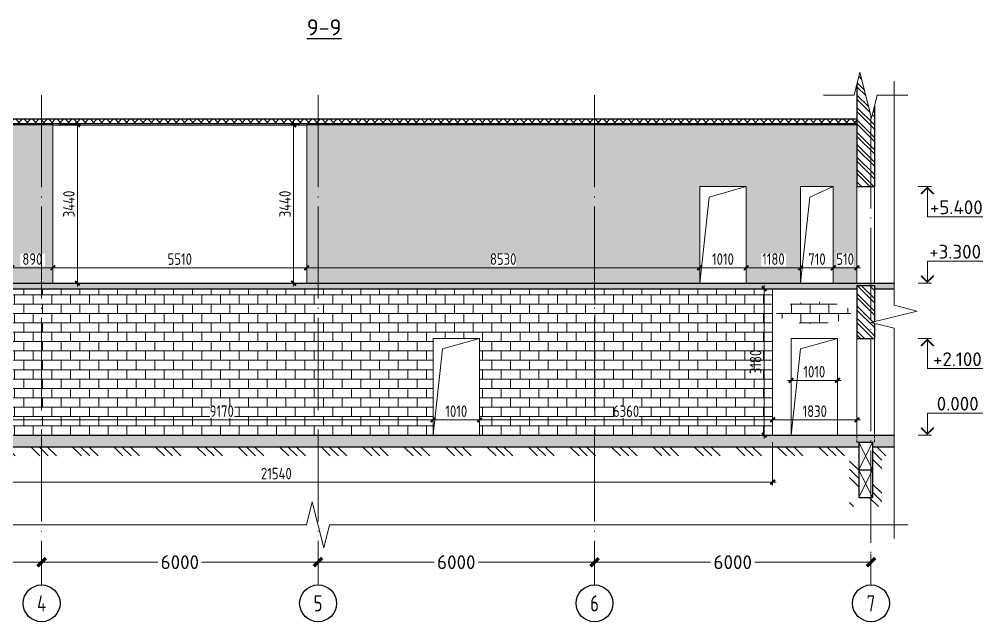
# Model space of a CAD drawing. Extents: x -965262 to 1142518, y -357520 to 71675.
# Drawn here: x 807357 to 828268, y -224213 to -211129 of the extents above; entities that cross this region are included whole.
import ezdxf

# ---------------------------------------------------------------- set-up
doc = ezdxf.new("R2010")
doc.units = 0
doc.header["$LTSCALE"] = 10
doc.linetypes.add('DOTE', pattern=[2.42, 2, -0.2, 0.02, -0.2])
doc.linetypes.add('HIDDEN', pattern=[9.525, 6.35, -3.175])
doc.layers.get('0').update_dxf_attribs({"linetype": 'CONTINUOUS', "lineweight": 30})
doc.layers.get('Defpoints').update_dxf_attribs({"linetype": 'CONTINUOUS'})
doc.layers.add('DOTE', color=7, linetype='DOTE', lineweight=9)
doc.styles.add('GOST 2.304', font='isocpeur.ttf', dxfattribs={"width": 0.75, "height": 250})
doc.styles.get("Standard").update_dxf_attribs({"font": 'isocpeur.ttf', "height": 300})
doc.styles.add('ГОСТ 2м', font='isocpeur.ttf', dxfattribs={"width": 0.8, "height": 250})
doc.dimstyles.get("Standard").update_dxf_attribs({"dimscale": 100, "dimtxt": 300, "dimasz": 1.8, "dimexe": 1.8, "dimexo": 0.625, "dimgap": 0.9, "dimtad": 0, "dimdec": 0, "dimzin": 0, "dimdsep": 46, "dimtxsty": 'Standard', "dimblk": 'ARCHTICK', "dimcen": 0.9, "dimclrd": 256, "dimclre": 256, "dimclrt": 256, "dimadec": 0, "dimazin": 0, "dimtfac": 1, "dimtdec": 0, "dimtofl": 0, "dimtmove": 0, "dimatfit": 3, "dimfxl": 1, "dimtolj": 1, "dimtzin": 0, "dimlwd": 15, "dimlwe": 15, "dimarcsym": 0})
doc.dimstyles.new('ГОСТ 2м', dxfattribs={"dimtxt": 250, "dimasz": 100, "dimexe": 75, "dimexo": 150, "dimgap": 62.5, "dimtad": 1, "dimdec": 0, "dimtxsty": 'ГОСТ 2м', "dimblk": 'ARCHTICK', "dimcen": 150, "dimdle": 75, "dimclrd": 256, "dimclre": 256, "dimclrt": 256, "dimadec": 0, "dimazin": 0, "dimtfac": 1, "dimtdec": 0, "dimtmove": 0, "dimatfit": 3, "dimldrblk": 'OBLIQUE', "dimfxl": 1, "dimlwd": 15, "dimlwe": 15, "dimarcsym": 0})
pattern_1 = [(45, (914731.15, -175437.04), (-179.6051, 179.6051), []), (45, (914910.76, -175437.04), (-179.6051, 179.6051), [317.5, -63.5, 0, -63.5])]
pattern_2 = [(0, (2140650.89, -225851.02), (0, 203.2), []), (90, (2140650.89, -225851.02), (-203.2, 203.2), [203.2, -203.2])]

# ---------------------------------------------------------------- blocks, each defined once
blk = doc.blocks.new('_ArchTick')
at = {"color": 0, "linetype": 'ByBlock', "lineweight": 0, "const_width": 0.4}
blk.add_lwpolyline([(-0.5, -0.5), (0.5, 0.5)], dxfattribs=at)
blk = doc.blocks.new('*D707')
at = {"lineweight": 15, "transparency": 16777216}
for p, q in [((808012, -216526), (813670, -216526)), ((808087, -216711), (808087, -216451)), ((813595, -216711), (813595, -216451))]:
    blk.add_line(p, q, dxfattribs=at)
at = {"layer": 'Defpoints', "color": 0, "lineweight": 15, "transparency": 16777216}
for p in [(813595, -216526), (808087, -216861, 4711), (813595, -216861, 4711)]:
    blk.add_point(p, dxfattribs=at)
at = {"lineweight": 15, "transparency": 16777216, "xscale": 100, "yscale": 100, "zscale": 100, "rotation": 180}
blk.add_blockref('_ArchTick', (808087, -216526), dxfattribs=at)
at = {"lineweight": 15, "transparency": 16777216, "xscale": 100, "yscale": 100, "zscale": 100}
blk.add_blockref('_ArchTick', (813595, -216526), dxfattribs=at)
at = {"lineweight": 15, "transparency": 16777216, "insert": (810841, -216338), "char_height": 250, "attachment_point": 5, "style": 'ГОСТ 2м'}
blk.add_mtext('5510', dxfattribs=at)
blk = doc.blocks.new('_Oblique')
at = {"color": 0, "linetype": 'ByBlock', "lineweight": -2}
blk.add_line((-0.5, -0.5), (0.5, 0.5), dxfattribs=at)
blk = doc.blocks.new('*D708')
at = {"lineweight": 15, "transparency": 16777216}
for p, q in [((822050, -216526), (823210, -216526)), ((822125, -216711), (822125, -216451)), ((823135, -216711), (823135, -216451))]:
    blk.add_line(p, q, dxfattribs=at)
at = {"layer": 'Defpoints', "color": 0, "lineweight": 15, "transparency": 16777216}
for p in [(823135, -216526), (822125, -216861, 4711), (823135, -216861, 4711)]:
    blk.add_point(p, dxfattribs=at)
at = {"lineweight": 15, "transparency": 16777216, "xscale": 100, "yscale": 100, "zscale": 100, "rotation": 180}
blk.add_blockref('_ArchTick', (822125, -216526), dxfattribs=at)
at = {"lineweight": 15, "transparency": 16777216, "xscale": 100, "yscale": 100, "zscale": 100}
blk.add_blockref('_ArchTick', (823135, -216526), dxfattribs=at)
at = {"lineweight": 15, "transparency": 16777216, "insert": (822630, -216338), "char_height": 250, "attachment_point": 5, "style": 'ГОСТ 2м'}
blk.add_mtext('1010', dxfattribs=at)
blk = doc.blocks.new('*D700')
at = {"lineweight": 15, "transparency": 16777216}
for p, q in [((819842, -222858), (819842, -222740)), ((825842, -222858), (825842, -222740)), ((819842, -222920), (822362, -222920)), ((825842, -222920), (823322, -222920))]:
    blk.add_line(p, q, dxfattribs=at)
at = {"layer": 'Defpoints', "color": 0, "lineweight": 15, "transparency": 16777216}
for p in [(819842, -222920, -3260), (819842, -222920), (825842, -222920)]:
    blk.add_point(p, dxfattribs=at)
at = {"lineweight": 15, "transparency": 16777216, "xscale": 180, "yscale": 180, "zscale": 180, "rotation": 180}
blk.add_blockref('_ArchTick', (819842, -222920), dxfattribs=at)
at = {"lineweight": 15, "transparency": 16777216, "xscale": 180, "yscale": 180, "zscale": 180}
blk.add_blockref('_ArchTick', (825842, -222920), dxfattribs=at)
at = {"lineweight": 15, "transparency": 16777216, "insert": (822842, -222920), "char_height": 300, "attachment_point": 5}
blk.add_mtext('\\A1;6000', dxfattribs=at)
blk = doc.blocks.new('*D701')
at = {"lineweight": 15, "transparency": 16777216}
for p, q in [((813842, -222858), (813842, -222740)), ((819842, -222858), (819842, -222740)), ((813842, -222920), (816362, -222920)), ((819842, -222920), (817322, -222920))]:
    blk.add_line(p, q, dxfattribs=at)
at = {"layer": 'Defpoints', "color": 0, "lineweight": 15, "transparency": 16777216}
for p in [(813842, -222920), (813842, -222920), (819842, -222920)]:
    blk.add_point(p, dxfattribs=at)
at = {"lineweight": 15, "transparency": 16777216, "xscale": 180, "yscale": 180, "zscale": 180, "rotation": 180}
blk.add_blockref('_ArchTick', (813842, -222920), dxfattribs=at)
at = {"lineweight": 15, "transparency": 16777216, "xscale": 180, "yscale": 180, "zscale": 180}
blk.add_blockref('_ArchTick', (819842, -222920), dxfattribs=at)
at = {"lineweight": 15, "transparency": 16777216, "insert": (816842, -222920), "char_height": 300, "attachment_point": 5}
blk.add_mtext('\\A1;6000', dxfattribs=at)
blk = doc.blocks.new('*D702')
at = {"lineweight": 15, "transparency": 16777216}
for p, q in [((807842, -222858), (807842, -222740)), ((813842, -222858), (813842, -222740)), ((807842, -222920), (810362, -222920)), ((813842, -222920), (811322, -222920))]:
    blk.add_line(p, q, dxfattribs=at)
at = {"layer": 'Defpoints', "color": 0, "lineweight": 15, "transparency": 16777216}
for p in [(807842, -222920), (807842, -222920), (813842, -222920)]:
    blk.add_point(p, dxfattribs=at)
at = {"lineweight": 15, "transparency": 16777216, "xscale": 180, "yscale": 180, "zscale": 180, "rotation": 180}
blk.add_blockref('_ArchTick', (807842, -222920), dxfattribs=at)
at = {"lineweight": 15, "transparency": 16777216, "xscale": 180, "yscale": 180, "zscale": 180}
blk.add_blockref('_ArchTick', (813842, -222920), dxfattribs=at)
at = {"lineweight": 15, "transparency": 16777216, "insert": (810842, -222920), "char_height": 300, "attachment_point": 5}
blk.add_mtext('\\A1;6000', dxfattribs=at)
blk = doc.blocks.new('*D703')
at = {"lineweight": 15, "transparency": 16777216}
for p, q in [((801842, -222858), (801842, -222740)), ((807842, -222858), (807842, -222740)), ((801842, -222920), (804362, -222920)), ((807842, -222920), (805322, -222920))]:
    blk.add_line(p, q, dxfattribs=at)
at = {"layer": 'Defpoints', "color": 0, "lineweight": 15, "transparency": 16777216}
for p in [(801842, -222920), (801842, -222920), (807842, -222920)]:
    blk.add_point(p, dxfattribs=at)
at = {"lineweight": 15, "transparency": 16777216, "xscale": 180, "yscale": 180, "zscale": 180, "rotation": 180}
blk.add_blockref('_ArchTick', (801842, -222920), dxfattribs=at)
at = {"lineweight": 15, "transparency": 16777216, "xscale": 180, "yscale": 180, "zscale": 180}
blk.add_blockref('_ArchTick', (807842, -222920), dxfattribs=at)
at = {"lineweight": 15, "transparency": 16777216, "insert": (804842, -222920), "char_height": 300, "attachment_point": 5}
blk.add_mtext('\\A1;6000', dxfattribs=at)
blk = doc.blocks.new('*D712')
at = {"lineweight": 15, "transparency": 16777216}
for p, q in [((807122, -216526), (808162, -216526)), ((807197, -216711), (807197, -216451)), ((808087, -216711), (808087, -216451))]:
    blk.add_line(p, q, dxfattribs=at)
at = {"layer": 'Defpoints', "color": 0, "lineweight": 15, "transparency": 16777216}
for p in [(808087, -216526), (807197, -216861, 4711), (808087, -216861, 4711)]:
    blk.add_point(p, dxfattribs=at)
at = {"lineweight": 15, "transparency": 16777216, "xscale": 100, "yscale": 100, "zscale": 100, "rotation": 180}
blk.add_blockref('_ArchTick', (807197, -216526), dxfattribs=at)
at = {"lineweight": 15, "transparency": 16777216, "xscale": 100, "yscale": 100, "zscale": 100}
blk.add_blockref('_ArchTick', (808087, -216526), dxfattribs=at)
at = {"lineweight": 15, "transparency": 16777216, "insert": (807642, -216338), "char_height": 250, "attachment_point": 5, "style": 'ГОСТ 2м'}
blk.add_mtext('890', dxfattribs=at)
blk = doc.blocks.new('*D713')
at = {"lineweight": 15, "transparency": 16777216}
for p, q in [((823060, -216526), (824390, -216526)), ((823135, -216711), (823135, -216451)), ((824315, -216711), (824315, -216451))]:
    blk.add_line(p, q, dxfattribs=at)
at = {"layer": 'Defpoints', "color": 0, "lineweight": 15, "transparency": 16777216}
for p in [(824315, -216526), (823135, -216861, 4711), (824315, -216861, 4711)]:
    blk.add_point(p, dxfattribs=at)
at = {"lineweight": 15, "transparency": 16777216, "xscale": 100, "yscale": 100, "zscale": 100, "rotation": 180}
blk.add_blockref('_ArchTick', (823135, -216526), dxfattribs=at)
at = {"lineweight": 15, "transparency": 16777216, "xscale": 100, "yscale": 100, "zscale": 100}
blk.add_blockref('_ArchTick', (824315, -216526), dxfattribs=at)
at = {"lineweight": 15, "transparency": 16777216, "insert": (823725, -216338), "char_height": 250, "attachment_point": 5, "style": 'ГОСТ 2м'}
blk.add_mtext('1180', dxfattribs=at)
blk = doc.blocks.new('*D714')
at = {"lineweight": 15, "transparency": 16777216}
for p, q in [((813520, -216526), (822200, -216526)), ((813595, -216711), (813595, -216451)), ((822125, -216711), (822125, -216451))]:
    blk.add_line(p, q, dxfattribs=at)
at = {"layer": 'Defpoints', "color": 0, "lineweight": 15, "transparency": 16777216}
for p in [(822125, -216526), (813595, -216861, 4711), (822125, -216861, 4711)]:
    blk.add_point(p, dxfattribs=at)
at = {"lineweight": 15, "transparency": 16777216, "xscale": 100, "yscale": 100, "zscale": 100, "rotation": 180}
blk.add_blockref('_ArchTick', (813595, -216526), dxfattribs=at)
at = {"lineweight": 15, "transparency": 16777216, "xscale": 100, "yscale": 100, "zscale": 100}
blk.add_blockref('_ArchTick', (822125, -216526), dxfattribs=at)
at = {"lineweight": 15, "transparency": 16777216, "insert": (817860, -216338), "char_height": 250, "attachment_point": 5, "style": 'ГОСТ 2м'}
blk.add_mtext('8530', dxfattribs=at)
blk = doc.blocks.new('*D715')
at = {"lineweight": 15, "transparency": 16777216}
for p, q in [((813445, -213421), (813237, -213421)), ((813312, -213346), (813312, -216936)), ((813445, -216861), (813237, -216861))]:
    blk.add_line(p, q, dxfattribs=at)
at = {"layer": 'Defpoints', "color": 0, "lineweight": 15, "transparency": 16777216}
for p in [(813595, -213421, -1321), (813312, -216861), (813595, -216861, 4711)]:
    blk.add_point(p, dxfattribs=at)
at = {"lineweight": 15, "transparency": 16777216, "xscale": 100, "yscale": 100, "zscale": 100}
for p, rotation in [((813312, -213421), 90), ((813312, -216861), 270)]:
    blk.add_blockref('_ArchTick', p, dxfattribs=dict(at, rotation=rotation))
at = {"lineweight": 15, "transparency": 16777216, "insert": (813125, -215141), "char_height": 250, "attachment_point": 5, "rotation": 90, "style": 'ГОСТ 2м'}
blk.add_mtext('3440', dxfattribs=at)
blk = doc.blocks.new('*D716')
at = {"lineweight": 15, "transparency": 16777216}
for p, q in [((824240, -216526), (825100, -216526)), ((824315, -216711), (824315, -216451)), ((825025, -216711), (825025, -216451))]:
    blk.add_line(p, q, dxfattribs=at)
at = {"layer": 'Defpoints', "color": 0, "lineweight": 15, "transparency": 16777216}
for p in [(825025, -216526), (824315, -216861, 4711), (825025, -216861, 4711)]:
    blk.add_point(p, dxfattribs=at)
at = {"lineweight": 15, "transparency": 16777216, "xscale": 100, "yscale": 100, "zscale": 100, "rotation": 180}
blk.add_blockref('_ArchTick', (824315, -216526), dxfattribs=at)
at = {"lineweight": 15, "transparency": 16777216, "xscale": 100, "yscale": 100, "zscale": 100}
blk.add_blockref('_ArchTick', (825025, -216526), dxfattribs=at)
at = {"lineweight": 15, "transparency": 16777216, "insert": (824670, -216338), "char_height": 250, "attachment_point": 5, "style": 'ГОСТ 2м'}
blk.add_mtext('710', dxfattribs=at)
blk = doc.blocks.new('*D718')
at = {"lineweight": 15, "transparency": 16777216}
for p, q in [((824950, -216526), (825612, -216526)), ((825025, -216711), (825025, -216451)), ((825537, -216711), (825537, -216451))]:
    blk.add_line(p, q, dxfattribs=at)
at = {"layer": 'Defpoints', "color": 0, "lineweight": 15, "transparency": 16777216}
for p in [(825537, -216526), (825025, -216861, 4711), (825537, -216861, -2187)]:
    blk.add_point(p, dxfattribs=at)
at = {"lineweight": 15, "transparency": 16777216, "xscale": 100, "yscale": 100, "zscale": 100, "rotation": 180}
blk.add_blockref('_ArchTick', (825025, -216526), dxfattribs=at)
at = {"lineweight": 15, "transparency": 16777216, "xscale": 100, "yscale": 100, "zscale": 100}
blk.add_blockref('_ArchTick', (825537, -216526), dxfattribs=at)
at = {"lineweight": 15, "transparency": 16777216, "insert": (825281, -216338), "char_height": 250, "attachment_point": 5, "style": 'ГОСТ 2м'}
blk.add_mtext('510', dxfattribs=at)
blk = doc.blocks.new('*D719')
at = {"lineweight": 15, "transparency": 16777216}
for p, q in [((808237, -213421), (808696, -213421)), ((808621, -213346), (808621, -216936)), ((808237, -216861), (808696, -216861))]:
    blk.add_line(p, q, dxfattribs=at)
at = {"layer": 'Defpoints', "color": 0, "lineweight": 15, "transparency": 16777216}
for p in [(808087, -213421, -922), (808087, -216861, 4711), (808621, -216861)]:
    blk.add_point(p, dxfattribs=at)
at = {"lineweight": 15, "transparency": 16777216, "xscale": 100, "yscale": 100, "zscale": 100}
for p, rotation in [((808621, -213421), 90), ((808621, -216861), 270)]:
    blk.add_blockref('_ArchTick', p, dxfattribs=dict(at, rotation=rotation))
at = {"lineweight": 15, "transparency": 16777216, "insert": (808434, -215141), "char_height": 250, "attachment_point": 5, "rotation": 90, "style": 'ГОСТ 2м'}
blk.add_mtext('3440', dxfattribs=at)
blk = doc.blocks.new('*D704')
at = {"lineweight": 15, "transparency": 16777216}
for p, q in [((823375, -216981), (823450, -216981)), ((823525, -220236), (823525, -216906)), ((823375, -220161), (823450, -220161))]:
    blk.add_line(p, q, dxfattribs=at)
at = {"layer": 'Defpoints', "color": 0, "lineweight": 15, "transparency": 16777216}
for p in [(823525, -216981), (823525, -216981), (823525, -220161)]:
    blk.add_point(p, dxfattribs=at)
at = {"lineweight": 15, "transparency": 16777216, "xscale": 100, "yscale": 100, "zscale": 100}
for p, rotation in [((823525, -216981), 90), ((823525, -220161), 270)]:
    blk.add_blockref('_ArchTick', p, dxfattribs=dict(at, rotation=rotation))
at = {"lineweight": 15, "transparency": 16777216, "insert": (823338, -218571), "char_height": 250, "attachment_point": 5, "rotation": 90, "style": 'ГОСТ 2м'}
blk.add_mtext('3180', dxfattribs=at)
blk = doc.blocks.new('*D721')
at = {"lineweight": 15, "transparency": 16777216}
for p, q in [((816337, -220011), (816337, -219753)), ((817347, -220011), (817347, -219753)), ((816262, -219828), (817422, -219828))]:
    blk.add_line(p, q, dxfattribs=at)
at = {"layer": 'Defpoints', "color": 0, "lineweight": 15, "transparency": 16777216}
for p in [(817347, -219828), (816337, -220161, -1520), (817347, -220161, 4711)]:
    blk.add_point(p, dxfattribs=at)
at = {"lineweight": 15, "transparency": 16777216, "xscale": 100, "yscale": 100, "zscale": 100, "rotation": 180}
blk.add_blockref('_ArchTick', (816337, -219828), dxfattribs=at)
at = {"lineweight": 15, "transparency": 16777216, "xscale": 100, "yscale": 100, "zscale": 100}
blk.add_blockref('_ArchTick', (817347, -219828), dxfattribs=at)
at = {"lineweight": 15, "transparency": 16777216, "insert": (816842, -219641), "char_height": 250, "attachment_point": 5, "style": 'ГОСТ 2м'}
blk.add_mtext('1010', dxfattribs=at)
blk = doc.blocks.new('*D722')
at = {"lineweight": 15, "transparency": 16777216}
for p, q in [((823707, -220011), (823707, -219753)), ((825537, -220011), (825537, -219753)), ((823632, -219828), (825612, -219828))]:
    blk.add_line(p, q, dxfattribs=at)
at = {"layer": 'Defpoints', "color": 0, "lineweight": 15, "transparency": 16777216}
for p in [(825537, -219828), (823707, -220161, 4711), (825537, -220161, 4711)]:
    blk.add_point(p, dxfattribs=at)
at = {"lineweight": 15, "transparency": 16777216, "xscale": 100, "yscale": 100, "zscale": 100, "rotation": 180}
blk.add_blockref('_ArchTick', (823707, -219828), dxfattribs=at)
at = {"lineweight": 15, "transparency": 16777216, "xscale": 100, "yscale": 100, "zscale": 100}
blk.add_blockref('_ArchTick', (825537, -219828), dxfattribs=at)
at = {"lineweight": 15, "transparency": 16777216, "insert": (824622, -219641), "char_height": 250, "attachment_point": 5, "style": 'ГОСТ 2м'}
blk.add_mtext('1830', dxfattribs=at)
blk = doc.blocks.new('*D723')
at = {"lineweight": 15, "transparency": 16777216}
for p, q in [((817347, -220011), (817347, -219753)), ((823707, -220011), (823707, -219753)), ((817272, -219828), (823782, -219828))]:
    blk.add_line(p, q, dxfattribs=at)
at = {"layer": 'Defpoints', "color": 0, "lineweight": 15, "transparency": 16777216}
for p in [(823707, -219828), (817347, -220161, 4711), (823707, -220161, 4711)]:
    blk.add_point(p, dxfattribs=at)
at = {"lineweight": 15, "transparency": 16777216, "xscale": 100, "yscale": 100, "zscale": 100, "rotation": 180}
blk.add_blockref('_ArchTick', (817347, -219828), dxfattribs=at)
at = {"lineweight": 15, "transparency": 16777216, "xscale": 100, "yscale": 100, "zscale": 100}
blk.add_blockref('_ArchTick', (823707, -219828), dxfattribs=at)
at = {"lineweight": 15, "transparency": 16777216, "insert": (820527, -219641), "char_height": 250, "attachment_point": 5, "style": 'ГОСТ 2м'}
blk.add_mtext('6360', dxfattribs=at)
blk = doc.blocks.new('*D724')
at = {"lineweight": 15, "transparency": 16777216}
for p, q in [((807167, -220011), (807167, -219753)), ((816337, -220011), (816337, -219753)), ((807092, -219828), (816412, -219828))]:
    blk.add_line(p, q, dxfattribs=at)
at = {"layer": 'Defpoints', "color": 0, "lineweight": 15, "transparency": 16777216}
for p in [(816337, -219828), (807167, -220161, 4711), (816337, -220161, -1520)]:
    blk.add_point(p, dxfattribs=at)
at = {"lineweight": 15, "transparency": 16777216, "xscale": 100, "yscale": 100, "zscale": 100, "rotation": 180}
blk.add_blockref('_ArchTick', (807167, -219828), dxfattribs=at)
at = {"lineweight": 15, "transparency": 16777216, "xscale": 100, "yscale": 100, "zscale": 100}
blk.add_blockref('_ArchTick', (816337, -219828), dxfattribs=at)
at = {"lineweight": 15, "transparency": 16777216, "insert": (811752, -219641), "char_height": 250, "attachment_point": 5, "style": 'ГОСТ 2м'}
blk.add_mtext('9170', dxfattribs=at)
blk = doc.blocks.new('*D725')
at = {"lineweight": 15, "transparency": 16777216}
for p, q in [((802167, -220311), (802167, -221257)), ((823707, -220311), (823707, -221257)), ((802092, -221182), (823782, -221182))]:
    blk.add_line(p, q, dxfattribs=at)
at = {"layer": 'Defpoints', "color": 0, "lineweight": 15, "transparency": 16777216}
for p in [(802167, -220161, 4711), (823707, -220161, 4711), (823707, -221182)]:
    blk.add_point(p, dxfattribs=at)
at = {"lineweight": 15, "transparency": 16777216, "xscale": 100, "yscale": 100, "zscale": 100, "rotation": 180}
blk.add_blockref('_ArchTick', (802167, -221182), dxfattribs=at)
at = {"lineweight": 15, "transparency": 16777216, "xscale": 100, "yscale": 100, "zscale": 100}
blk.add_blockref('_ArchTick', (823707, -221182), dxfattribs=at)
at = {"lineweight": 15, "transparency": 16777216, "insert": (812937, -220995), "char_height": 250, "attachment_point": 5, "style": 'ГОСТ 2м'}
blk.add_mtext('21540', dxfattribs=at)
blk = doc.blocks.new('*D705')
at = {"lineweight": 15, "transparency": 16777216}
for p, q in [((824107, -219154), (824107, -218896)), ((825117, -219154), (825117, -218896)), ((824032, -218971), (825192, -218971))]:
    blk.add_line(p, q, dxfattribs=at)
at = {"layer": 'Defpoints', "color": 0, "lineweight": 15, "transparency": 16777216}
for p in [(825117, -218971), (824107, -219304, -1520), (825117, -219304, 4711)]:
    blk.add_point(p, dxfattribs=at)
at = {"lineweight": 15, "transparency": 16777216, "xscale": 100, "yscale": 100, "zscale": 100, "rotation": 180}
blk.add_blockref('_ArchTick', (824107, -218971), dxfattribs=at)
at = {"lineweight": 15, "transparency": 16777216, "xscale": 100, "yscale": 100, "zscale": 100}
blk.add_blockref('_ArchTick', (825117, -218971), dxfattribs=at)
at = {"lineweight": 15, "transparency": 16777216, "insert": (824612, -218784), "char_height": 250, "attachment_point": 5, "style": 'ГОСТ 2м'}
blk.add_mtext('1010', dxfattribs=at)

msp = doc.modelspace()

# ---------------------------------------------------------------- hatches: boundary and pattern name
at = {"lineweight": 15}
h = msp.add_hatch(dxfattribs=at)
h.set_pattern_fill('ANSI32', color=1, scale=20, angle=90, style=0)
h.set_pattern_definition([(135, (914731.15, -175437.04), (-134.70384, -134.70384), []), (135, (914731.15, -175347.24), (-134.70384, -134.70384), [])])
h.paths.add_polyline_path([(825537.2, -218061.2), (825917.2, -218061.2), (825917.2, -216911.2), (825537.2, -216911.2)])
h.paths.add_polyline_path([(825537.2, -214761.2), (825537.2, -212536.6), (825602.2, -212276.6), (825852.2, -213276.6), (825917.2, -213016.6), (825917.2, -214761.2)])
h = msp.add_hatch(dxfattribs=at)
h.set_pattern_fill('ANSI37', color=30, scale=40)
h.set_pattern_definition([(45, (2140650.89, -225851.02), (-89.802561, 89.802561), []), (135, (2140650.89, -225851.02), (-89.802561, -89.802561), [])])
h.paths.add_polyline_path([(801342.2, -213392.2), (825537.2, -213392.2), (825537.2, -213292.2), (801342.2, -213292.2)])
h = msp.add_hatch(dxfattribs=at)
h.set_pattern_fill('AR-BRSTD', color=1, scale=1.28, style=0)
h.set_pattern_definition([(0, (2140650.89, -225851.02), (0, 86.709504), []), (90, (2140650.89, -225851.02), (-130.048, 86.709504), [86.709504, -86.709504])])
h.paths.add_polyline_path([(802167.2, -216861.2), (803747.2, -216861.2), (803747.2, -213421.2), (802167.2, -213421.2)])
h.paths.add_polyline_path([(803867.2, -216861.2), (803867.2, -213421.2), (808087.2, -213421.2), (808087.2, -216861.2), (807197.2, -216861.2), (807197.2, -214761.2), (806187.2, -214761.2), (806187.2, -216861.2)])
h.paths.add_polyline_path([(813595.3, -216861.2), (813595.3, -213421.2), (825537.2, -213421.2), (825537.2, -216861.2), (825025.3, -216861.2), (825025.3, -214761.2), (824315.3, -214761.2), (824315.3, -216861.2), (823135.3, -216861.2), (823135.3, -214761.2), (822125.3, -214761.2), (822125.3, -216861.2)])
h.paths.add_polyline_path([(802695.1, -216492.1), (803232.9, -216492.1), (803232.9, -216219.1), (802695.1, -216219.1)], flags=0)
h.paths.add_polyline_path([(804113.1, -216148), (804650.9, -216148), (804650.9, -215875), (804113.1, -215875)], flags=16)
h.paths.add_polyline_path([(804765.1, -216492.1), (805302.9, -216492.1), (805302.9, -216219.1), (804765.1, -216219.1)], flags=0)
h.paths.add_polyline_path([(807380.1, -216492.1), (807917.9, -216492.1), (807917.9, -216219.1), (807380.1, -216219.1)], flags=16)
h.paths.add_polyline_path([(817598.2, -216492.1), (818136, -216492.1), (818136, -216219.1), (817598.2, -216219.1)], flags=0)
h.paths.add_polyline_path([(823463.2, -216492.1), (824001, -216492.1), (824001, -216219.1), (823463.2, -216219.1)], flags=16)
h.paths.add_polyline_path([(825097.2, -216501), (825468.4, -216501), (825468.4, -216210.2), (825097.2, -216210.2)], flags=0)
h.paths.add_polyline_path([(802634.7, -216625.7), (803279.7, -216625.7), (803279.7, -216025.7), (802634.7, -216025.7)], flags=24)
h.paths.add_polyline_path([(804047.2, -216281.6), (804552.2, -216281.6), (804552.2, -215681.6), (804047.2, -215681.6)], flags=24)
h.paths.add_polyline_path([(804684.7, -216625.7), (805369.7, -216625.7), (805369.7, -216025.7), (804684.7, -216025.7)], flags=24)
h.paths.add_polyline_path([(807369.7, -216625.7), (807914.7, -216625.7), (807914.7, -216025.7), (807369.7, -216025.7)], flags=24)
h.paths.add_polyline_path([(817517.8, -216625.7), (818202.8, -216625.7), (818202.8, -216025.7), (817517.8, -216025.7)], flags=24)
h.paths.add_polyline_path([(825028.7, -216625.7), (825533.7, -216625.7), (825533.7, -216025.7), (825028.7, -216025.7)], flags=24)
h = msp.add_hatch(dxfattribs=at)
h.set_pattern_fill('ANSI35', color=256, scale=40, style=0)
h.set_pattern_definition(pattern_1)
h.paths.add_polyline_path([(801342.2, -216981.2), (801342.2, -216861.2), (826342.2, -216861.2), (826342.2, -216981.2), (825917.2, -216981.2), (825917.2, -216911.2), (825537.2, -216911.2), (825537.2, -216981.2), (802167.2, -216981.2), (802167.2, -216911.2), (801967.2, -216911.2), (801967.2, -216981.2)])
h = msp.add_hatch(dxfattribs=at)
h.set_pattern_fill('AR-B816', color=4, style=0)
h.set_pattern_definition(pattern_2)
h.paths.add_polyline_path([(802167.2, -220161.2), (802167.2, -216981.2), (823707.2, -216981.2), (823707.2, -220161.2), (817347.2, -220161.2), (817347.2, -218061.2), (816337.2, -218061.2), (816337.2, -220161.2), (807167.2, -220161.2), (807167.2, -218061.2), (806157.2, -218061.2), (806157.2, -220161.2)])
h.paths.add_polyline_path([(803900.1, -219794.6), (804437.9, -219794.6), (804437.9, -219521.7), (803900.1, -219521.7)], flags=0)
h.paths.add_polyline_path([(811490.1, -219794.6), (812027.9, -219794.6), (812027.9, -219521.7), (811490.1, -219521.7)], flags=0)
h.paths.add_polyline_path([(820265.1, -219794.6), (820802.9, -219794.6), (820802.9, -219521.7), (820265.1, -219521.7)], flags=0)
h.paths.add_polyline_path([(803819.7, -219928.3), (804504.7, -219928.3), (804504.7, -219328.3), (803819.7, -219328.3)], flags=24)
h.paths.add_polyline_path([(811429.7, -219928.3), (812074.7, -219928.3), (812074.7, -219328.3), (811429.7, -219328.3)], flags=24)
h.paths.add_polyline_path([(820184.7, -219928.3), (820869.7, -219928.3), (820869.7, -219328.3), (820184.7, -219328.3)], flags=24)
h.paths.add_polyline_path([(823625.4, -218893.7), (823625.4, -218248.7), (823025.4, -218248.7), (823025.4, -218893.7)], flags=24)
h = msp.add_hatch(dxfattribs=at)
h.set_pattern_fill('AR-B816', color=4)
h.set_pattern_definition(pattern_2)
edge = h.paths.add_edge_path()
edge.add_ellipse((824598.3, -217502.7), major_axis=(809.8, 0), ratio=0.2952217, start_angle=0, end_angle=360)
h.paths.add_polyline_path([(824838.1, -221837.2), (824330.6, -221837.2), (824330.6, -222257.2), (824838.1, -222257.2)], flags=9)
h.paths.add_polyline_path([(824788, -218355.3), (824788, -217847.8), (824368, -217847.8), (824368, -218355.3)], flags=9)
h = msp.add_hatch(dxfattribs=at)
h.set_pattern_fill('ANSI35', color=256, scale=40, style=0)
h.set_pattern_definition(pattern_1)
h.paths.add_polyline_path([(801342.2, -220411.2), (801342, -220161.2), (826342.2, -220161.2), (826342.2, -220411.2), (825877.2, -220411.2), (825877.2, -220311.2), (825577.2, -220311.2), (825577.2, -220411.2)])
h = msp.add_hatch(dxfattribs=at)
h.set_pattern_fill('MCSHATCHBG', color=256, scale=40, angle=90, style=0, pattern_type=2)
h.set_pattern_definition([(135, (914731.15, -175437.04), (-450, -450), []), (135, (914731.15, -175257.04), (-450, -450), []), (135, (914731.15, -175977.04), (-450, -450), [])])
h.paths.add_polyline_path([(801842.2, -220411.2), (801342.2, -220411.2), (801342.2, -220611.2), (801842.2, -220611.2)])
h.paths.add_polyline_path([(825577.2, -220411.2), (801842.2, -220411.2), (801842.2, -220611.2), (825377.2, -220611.2), (825377.2, -221711.2), (826077.2, -221711.2), (826077.2, -220611.2), (826342.2, -220611.2), (826342.2, -220411.2), (825877.2, -220411.2), (825877.2, -221511.2), (825577.2, -221511.2)])

# ---------------------------------------------------------------- linework, layer by layer
at = {"color": 5, "lineweight": 15, "ltscale": 10}
for p, q in [((825602.2, -212276.6, 6542), (825477.2, -212776.6, 6542)), ((825852.2, -213276.6, 6542), (825602.2, -212276.6, 6542)), ((825977.2, -212776.6, 6542), (825852.2, -213276.6, 6542))]:
    msp.add_line(p, q, dxfattribs=at)
at = {"color": 1}
for p, q in [((825537.2, -212536.6, 13454.4), (825537.2, -214761.2, 13454.4)), ((825917.2, -213016.6, 13454.4), (825917.2, -214761.2, 13454.4)), ((825537.2, -214761.2, 6555.8), (825917.2, -214761.2, 6528.3)), ((825537.2, -216911.2, 6555.8), (825917.2, -216911.2, 6528.3)), ((825537.2, -216911.2, 6555.8), (825917.2, -216911.2, 6528.3)), ((825537.2, -216911.2, 6555.8), (825537.2, -218061.2, 13454.4)), ((825917.2, -216911.2, 6528.3), (825917.2, -217697.2, 11262.2)), ((825917.2, -217734.7, 11488), (825917.2, -218061.2, 13454.4)), ((825537.2, -218061.2, 6555.8), (825917.2, -218061.2, 6528.3))]:
    msp.add_line(p, q, dxfattribs=at)
at = {"color": 5, "lineweight": 15, "ltscale": 10, "extrusion": (-0.080866, 0, -0.996725)}
for p, q in [((825112.2, -212776.6, 12003.1), (824813.2, -212776.6, 12027.3)), ((825477.2, -212776.6, 12003.1), (825112.2, -212776.6, 12003.1)), ((826342.2, -212776.6, 12003.1), (825977.2, -212776.6, 12003.1)), ((826641.2, -212776.6, 11978.8), (826342.2, -212776.6, 12003.1))]:
    msp.add_line(p, q, dxfattribs=at)
at = {"color": 30}
for p, q in [((801342.2, -213292.2, 8310.4), (825537.2, -213292.2, 6555.8)), ((801342.2, -213392.2, 8310.4), (825537.2, -213392.2, 6555.8)), ((825537.2, -213292.2, 6555.8), (825537.2, -213392.2, 6555.8))]:
    msp.add_line(p, q, dxfattribs=at)
at = {"color": 1, "lineweight": 15}
for p, q in [((803867.2, -213421.2, 8127.3), (808087.2, -213421.2, 7821.3)), ((808087.2, -213421.2, 13454.4), (808087.2, -216861.2, 13454.4)), ((813595.3, -213421.2, 7421.8), (825537.2, -213421.2, 6555.8)), ((813595.3, -213421.2, 13454.4), (813595.3, -216861.2, 13454.4)), ((822125.3, -214761.2, 13454.4), (822125.3, -216861.2, 13454.4)), ((822125.3, -214761.2, 6803.2), (823135.3, -214761.2, 6730)), ((823135.3, -214761.2, 13454.4), (822328.3, -214989.3, 12003.1)), ((823135.3, -214761.2, 13454.4), (823135.3, -216861.2, 13454.4)), ((824315.3, -214761.2, 13454.4), (824315.3, -216861.2, 13454.4)), ((824315.3, -214761.2, 6803.2), (825025.3, -214761.2, 13454.4)), ((825025.3, -214761.2, 13454.4), (824518.3, -214989.3, 12003.1)), ((825025.3, -214761.2, 13454.4), (825025.3, -216861.2, 13454.4)), ((825537.2, -214761.2, 6555.8), (825537.2, -216861.2, 6555.8)), ((825917.2, -214761.2, 6528.3), (825917.2, -216861.2, 6528.3)), ((822328.3, -214989.3, 12003.1), (822125.3, -216861.2, 13454.4)), ((824518.3, -214989.3, 12003.1), (824315.3, -216861.2, 13454.4)), ((825537.2, -218061.2, 6555.8), (825537.2, -220161.2, 6555.8)), ((825917.2, -218061.2, 6528.3), (825917.2, -220161.2, 6528.3))]:
    msp.add_line(p, q, dxfattribs=at)
at = {"color": 30, "lineweight": 15}
msp.add_line((808087.2, -213432.2, 7821.3), (813595.3, -213432.2, 7421.8), dxfattribs=at)
at = {"lineweight": 15, "ltscale": 100}
for p, q in [((826866.8, -214761.2, 6501.9), (827158.1, -214761.2, 6501.9)), ((827068.1, -214761.2, 6501.9), (827068.1, -215416.6, 6501.9)), ((827068.1, -215416.6, 6501.9), (828267.8, -215416.6, 6501.9)), ((827068.1, -216861.2, 6501.9), (827068.1, -216381.2, 6501.9)), ((827068.1, -216381.2, 6501.9), (828267.8, -216381.2, 6501.9)), ((826866.8, -216861.2, 6501.9), (827158.1, -216861.2, 6501.9)), ((826866.8, -218061.2, 6501.9), (827158.1, -218061.2, 6501.9)), ((827068.1, -218061.2, 6501.9), (827068.1, -218716.6, 6501.9)), ((827068.1, -218716.6, 6501.9), (828267.8, -218716.6, 6501.9)), ((827068.1, -219681.2, 6501.9), (828267.8, -219681.2, 6501.9)), ((827068.1, -220161.2, 6501.9), (827068.1, -219681.2, 6501.9)), ((826866.8, -220161.2, 6501.9), (827158.1, -220161.2, 6501.9))]:
    msp.add_line(p, q, dxfattribs=at)
for p, q in [((801342.2, -216861.2, 8310.4), (826342.2, -216861.2, 6497.4)), ((802167.2, -216981.2, 8250.6), (825537.2, -216981.2, 6555.8)), ((825537.2, -216911.2, 6555.8), (825537.2, -216981.2, 6555.8)), ((825537.2, -216911.2, 6555.8), (825917.2, -216911.2, 6528.3)), ((825917.2, -216911.2, 6528.3), (825917.2, -216981.2, 6528.3)), ((825917.2, -216981.2, 6528.3), (826342.2, -216981.2, 6497.4)), ((801342.2, -220161.2, 8310.4), (826342.2, -220161.2, 6497.4)), ((825577.2, -220311.2, 6555.8), (825877.2, -220311.2, 6528.3)), ((825577.2, -220311.2, 6555.8), (825577.2, -220911.2, 6555.8)), ((825877.2, -220311.2, 6528.3), (825877.2, -220911.2, 6528.3)), ((801342.2, -220411.2, 8313.6), (825577.2, -220411.2, 6527.4)), ((825877.2, -220411.2, 6505.3), (826342.2, -220411.2, 6471.1)), ((825577.2, -220911.2, 6555.8), (825877.2, -220911.2, 6528.3)), ((825577.2, -220911.2, 6555.8), (825877.2, -220911.2, 6528.3)), ((825577.2, -220911.2, 6555.8), (825577.2, -221511.2, 6555.8)), ((825877.2, -220911.2, 6528.3), (825877.2, -221511.2, 6528.3)), ((825577.2, -221511.2, 6555.8), (825877.2, -221511.2, 6528.3))]:
    msp.add_line(p, q)
at = {"color": 4, "lineweight": 15}
for p, q in [((823707.2, -216981.2, 13454.4), (823707.2, -220161.2, 13454.4)), ((816337.2, -218061.2, 13454.4), (816337.2, -220161.2, 13454.4)), ((816337.2, -218061.2, 7223), (817347.2, -218061.2, 7149.7)), ((817347.2, -218061.2, 7223), (816540.2, -218289.3, 5771.7)), ((817347.2, -218061.2, 13454.4), (817347.2, -220161.2, 13454.4)), ((824107.2, -218061.2, 13454.4), (824107.2, -220161.2, 13454.4)), ((824107.2, -218061.2, 13454.4), (825117.2, -218061.2, 13381.1)), ((825117.2, -218061.2, 13454.4), (824310.2, -218289.3, 12003.1)), ((825117.2, -218061.2, 13454.4), (825117.2, -220161.2, 13454.4)), ((816540.2, -218289.3, 5771.7), (816337.2, -220161.2, 7223)), ((824310.2, -218289.3, 12003.1), (824107.2, -220161.2, 13454.4))]:
    msp.add_line(p, q, dxfattribs=at)
at = {"color": 1, "linetype": 'HIDDEN', "lineweight": 15}
for p, q in [((825537.2, -220161.2, 13454.4), (825537.2, -220311.2, 13454.4)), ((825917.2, -220161.2, 13454.4), (825917.2, -220311.2, 13454.4)), ((825537.2, -220311.2, 13454.4), (825917.2, -220311.2, 13454.4))]:
    msp.add_line(p, q, dxfattribs=at)
at = {"lineweight": 15}
for p, q in [((825577.2, -220311.2, 6555.8), (825877.2, -220911.2, 6528.3)), ((825877.2, -220311.2, 6528.3), (825577.2, -220911.2, 6555.8)), ((825577.2, -220911.2, 6555.8), (825877.2, -221511.2, 6528.3)), ((825877.2, -220911.2, 6528.3), (825577.2, -221511.2, 6555.8))]:
    msp.add_line(p, q, dxfattribs=at)
at = {"color": 5, "lineweight": 15, "ltscale": 10, "extrusion": (1, 0, 0), "elevation": 826342.2}
for points in [[(-212476.6, 12003.1), (-212776.6, 12003.1)], [(-212776.6, 12003.1), (-217341, 12003.1)], [(-222105.4, 12003.1), (-222405.4, 12003.1)]]:
    msp.add_lwpolyline(points, dxfattribs=at)
at = {"lineweight": 15, "ltscale": 100, "const_width": 36, "elevation": 7587}
for points in [[(827205.3, -214923.9), (827068.1, -214786.7), (826930.8, -214923.9)], [(827205.3, -216698.5), (827068.1, -216835.7), (826930.8, -216698.5)], [(827205.3, -218223.9), (827068.1, -218086.7), (826930.8, -218223.9)], [(827205.3, -219998.5), (827068.1, -220135.7), (826930.8, -219998.5)]]:
    msp.add_lwpolyline(points, dxfattribs=at)
at = {"color": 5, "lineweight": 15, "ltscale": 10, "elevation": 12003.1}
for points in [[(826842.2, -217466), (825842.2, -217716)], [(826342.2, -217341), (826842.2, -217466)], [(825842.2, -217716), (826342.2, -217841)], [(826342.2, -217841), (826342.2, -222105.4)], [(813717.2, -221605.4), (813592.2, -222105.4)], [(813967.2, -222605.4), (813717.2, -221605.4)], [(814092.2, -222105.4), (813967.2, -222605.4)]]:
    msp.add_lwpolyline(points, dxfattribs=at)
at = {"color": 5, "lineweight": 15, "ltscale": 10, "extrusion": (0, 1, 0), "elevation": -222105.4}
for points in [[(-813592.2, 12003.1), (-801342.2, 12003.1)], [(-826342.2, 12003.1), (-814092.2, 12003.1)]]:
    msp.add_lwpolyline(points, dxfattribs=at)
at = {"color": 5, "lineweight": 15, "ltscale": 10, "extrusion": (-0.080866, 0, -0.996725), "elevation": -78787.1}
msp.add_lwpolyline([(222105.4, -822965.2), (222105.4, -822665.2)], dxfattribs=at)
at = {"layer": 'DOTE', "lineweight": 5, "ltscale": 100, "extrusion": (0, -1, 0)}
for p, q in [((807842.2, -212776.6, 12003.1), (807842.2, -223412.7, 12003.1)), ((813842.2, -212776.6, 12003.1), (813842.2, -223412.7, 12003.1)), ((819842.2, -212776.6, 12003.1), (819842.2, -223412.7, 12003.1)), ((825842.2, -213236.6, 12003.1), (825842.2, -223412.7, 12003.1))]:
    msp.add_line(p, q, dxfattribs=at)
at = {"layer": 'DOTE', "linetype": 'Continuous', "lineweight": 30}
for centre in [(807842.2, -223812.7, 12003.1), (813842.2, -223812.7, 12003.1), (819842.2, -223812.7, 12003.1), (825842.2, -223812.7, 12003.1)]:
    msp.add_circle(centre, 400, dxfattribs=at)

# ---------------------------------------------------------------- texts
at = {"lineweight": 15, "ltscale": 100, "style": 'GOST 2.304'}
for s, p in [('+5.400', (827121.1, -215362.6, 6501.9)), ('+3.300', (827105.9, -216327.2, 6501.9)), ('+2.100', (827188.6, -218662.6, 6501.9)), ('0.000', (827269.1, -219627.2, 6501.9))]:
    msp.add_text(s, height=300, dxfattribs=at).set_placement(p)
at = {"layer": 'DOTE', "linetype": 'Continuous', "lineweight": 30, "ltscale": 100, "char_height": 350, "width": 800, "attachment_point": 5, "style": 'GOST 2.304'}
for s, insert in [('{\\W1;\\L\\C5;9-9}', (813973.4, -211304.4, 5050.6)), ('4', (807842.2, -223812.7, 12003.1)), ('5', (813842.2, -223812.7, 12003.1)), ('6', (819842.2, -223812.7, 12003.1)), ('7', (825842.2, -223812.7, 12003.1))]:
    msp.add_mtext(s, dxfattribs=dict(at, insert=insert))

# ---------------------------------------------------------------- dimensions: what is measured, and where the dimension line sits
at = {"color": 1, "lineweight": 15}
for base, p1, p2, picture, middle in [((808621, -216861.2, 8743.3), (808087.2, -213421.2, 7821.3), (808087.2, -216861.2, 13454.4), '*D719', (808433.5, -215141.2, 8743.3)), ((813312.5, -216861.2, 8743.3), (813595.3, -213421.2, 7421.8), (813595.3, -216861.2, 13454.4), '*D715', (813125, -215141.2, 8743.3))]:
    dim = msp.add_linear_dim(base=base, p1=p1, p2=p2, angle=90, dimstyle='ГОСТ 2м', dxfattribs=at)
    dim.commit()
    dim.dimension.update_dxf_attribs({"geometry": picture, "text_midpoint": middle})
at = {"lineweight": 15}
for base, p1, p2, picture, middle in [((808087.2, -216525.7, 8743.3), (807197.2, -216861.2, 13454.4), (808087.2, -216861.2, 13454.4), '*D712', (807642.2, -216338.2, 8743.3)), ((822125.3, -216525.7, 8743.3), (813595.3, -216861.2, 13454.4), (822125.3, -216861.2, 13454.4), '*D714', (817860.3, -216338.2, 8743.3)), ((823135.3, -216525.7, 8743.3), (822125.3, -216861.2, 13454.4), (823135.3, -216861.2, 13454.4), '*D708', (822630.3, -216338.2, 8743.3)), ((824315.3, -216525.7, 8743.3), (823135.3, -216861.2, 13454.4), (824315.3, -216861.2, 13454.4), '*D713', (823725.3, -216338.2, 8743.3)), ((825025.3, -216525.7, 8743.3), (824315.3, -216861.2, 13454.4), (825025.3, -216861.2, 13454.4), '*D716', (824670.3, -216338.2, 8743.3)), ((825117.2, -218971.3, 14974.6), (824107.2, -219304.3, 13454.4), (825117.2, -219304.3, 19685.7), '*D705', (824612.2, -218783.8, 14974.6)), ((816337.2, -219828.3, 8743.3), (807167.2, -220161.2, 13454.4), (816337.2, -220161.2, 7223), '*D724', (811752.2, -219640.8, 8743.3)), ((817347.2, -219828.3, 8743.3), (816337.2, -220161.2, 7223), (817347.2, -220161.2, 13454.4), '*D721', (816842.2, -219640.8, 8743.3)), ((823707.2, -219828.3, 8743.3), (817347.2, -220161.2, 13454.4), (823707.2, -220161.2, 13454.4), '*D723', (820527.2, -219640.8, 8743.3)), ((825537.2, -219828.3, 8743.3), (823707.2, -220161.2, 13454.4), (825537.2, -220161.2, 13454.4), '*D722', (824622.2, -219640.8, 8743.3)), ((823707.2, -221182, 8743.3), (802167.2, -220161.2, 13454.4), (823707.2, -220161.2, 13454.4), '*D725', (812937.2, -220994.5, 8743.3))]:
    dim = msp.add_linear_dim(base=base, p1=p1, p2=p2, dimstyle='ГОСТ 2м', dxfattribs=at)
    dim.commit()
    dim.dimension.update_dxf_attribs({"geometry": picture, "text_midpoint": middle})
for base, p1, p2, text, picture, middle in [((813595.3, -216525.7, 8743.3), (808087.2, -216861.2, 13454.4), (813595.3, -216861.2, 13454.4), '5510', '*D707', (810841.2, -216338.2, 8743.3)), ((825537.2, -216525.7, 8743.3), (825025.3, -216861.2, 13454.4), (825537.2, -216861.2, 6555.8), '510', '*D718', (825281.2, -216338.2, 8743.3))]:
    dim = msp.add_linear_dim(base=base, p1=p1, p2=p2, text=text, dimstyle='ГОСТ 2м', dxfattribs=at)
    dim.commit()
    dim.dimension.update_dxf_attribs({"geometry": picture, "text_midpoint": middle})
dim = msp.add_linear_dim(base=(823525.4, -216981.2, 8743.3), p1=(823525.4, -220161.2, 8743.3), p2=(823525.4, -216981.2, 8743.3), angle=90, dimstyle='ГОСТ 2м', dxfattribs=at)
dim.commit()
dim.dimension.update_dxf_attribs({"geometry": '*D704', "text_midpoint": (823337.9, -218571.2, 8743.3)})
for base, p1, p2, picture, middle in [((801842.2, -222920.5, 12003.1), (807842.2, -222920.5, 12003.1), (801842.2, -222920.5, 12003.1), '*D703', (804842.2, -222920.5, 12003.1)), ((807842.2, -222920.5, 12003.1), (813842.2, -222920.5, 12003.1), (807842.2, -222920.5, 12003.1), '*D702', (810842.2, -222920.5, 12003.1)), ((813842.2, -222920.5, 12003.1), (819842.2, -222920.5, 12003.1), (813842.2, -222920.5, 12003.1), '*D701', (816842.2, -222920.5, 12003.1)), ((819842.2, -222920.5, 15262.8), (825842.2, -222920.5, 15262.8), (819842.2, -222920.5, 12003.1), '*D700', (822842.2, -222920.5, 15262.8))]:
    dim = msp.add_linear_dim(base=base, p1=p1, p2=p2, dimstyle='Standard', override={"dimdec": 0}, dxfattribs=at)
    dim.commit()
    dim.dimension.update_dxf_attribs({"geometry": picture, "text_midpoint": middle})

doc.saveas('drawing.dxf')
